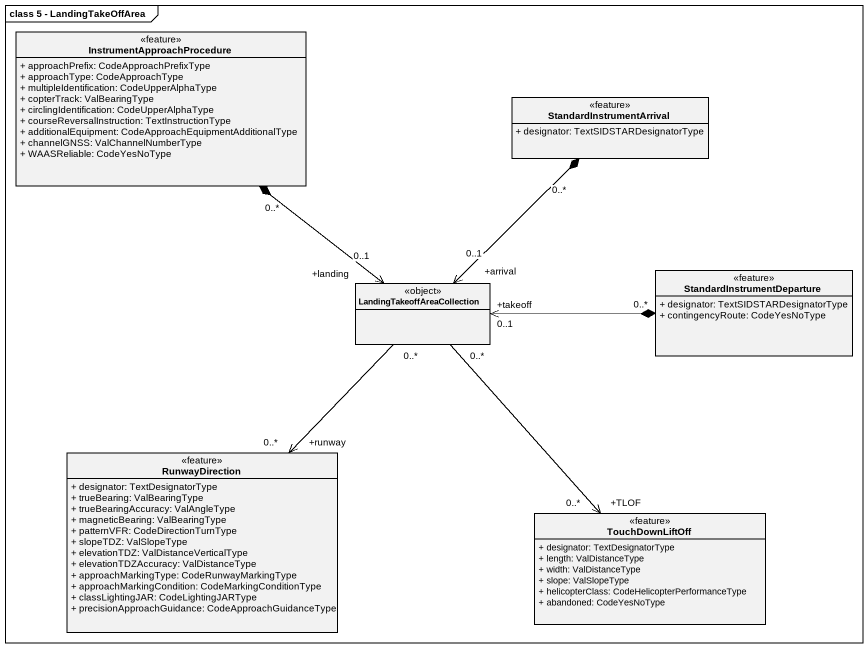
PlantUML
@startuml
mainframe class 5 - LandingTakeOffArea
hide circle
hide empty members
skinparam classAttributeIconSize 0
class InstrumentApproachProcedure <<feature>> {
  + approachPrefix: CodeApproachPrefixType
  + approachType: CodeApproachType
  + multipleIdentification: CodeUpperAlphaType
  + copterTrack: ValBearingType
  + circlingIdentification: CodeUpperAlphaType
  + courseReversalInstruction: TextInstructionType
  + additionalEquipment: CodeApproachEquipmentAdditionalType
  + channelGNSS: ValChannelNumberType
  + WAASReliable: CodeYesNoType
}
class StandardInstrumentArrival <<feature>> {
  + designator: TextSIDSTARDesignatorType
}
class LandingTakeoffAreaCollection <<object>>
class StandardInstrumentDeparture <<feature>> {
  + designator: TextSIDSTARDesignatorType
  + contingencyRoute: CodeYesNoType
}
class RunwayDirection <<feature>> {
  + designator: TextDesignatorType
  + trueBearing: ValBearingType
  + trueBearingAccuracy: ValAngleType
  + magneticBearing: ValBearingType
  + patternVFR: CodeDirectionTurnType
  + slopeTDZ: ValSlopeType
  + elevationTDZ: ValDistanceVerticalType
  + elevationTDZAccuracy: ValDistanceType
  + approachMarkingType: CodeRunwayMarkingType
  + approachMarkingCondition: CodeMarkingConditionType
  + classLightingJAR: CodeLightingJARType
  + precisionApproachGuidance: CodeApproachGuidanceType
}
class TouchDownLiftOff <<feature>> {
  + designator: TextDesignatorType
  + length: ValDistanceType
  + width: ValDistanceType
  + slope: ValSlopeType
  + helicopterClass: CodeHelicopterPerformanceType
  + abandoned: CodeYesNoType
}
InstrumentApproachProcedure "0..*" *--> "+landing\n0..1" LandingTakeoffAreaCollection
StandardInstrumentArrival "0..*" *--> "+arrival\n0..1" LandingTakeoffAreaCollection
LandingTakeoffAreaCollection "0..*" --> "+runway\n0..*" RunwayDirection
LandingTakeoffAreaCollection "0..*" --> "+TLOF\n0..*" TouchDownLiftOff
StandardInstrumentDeparture "0..*" *-left-> "+takeoff\n0..1" LandingTakeoffAreaCollection
@enduml
